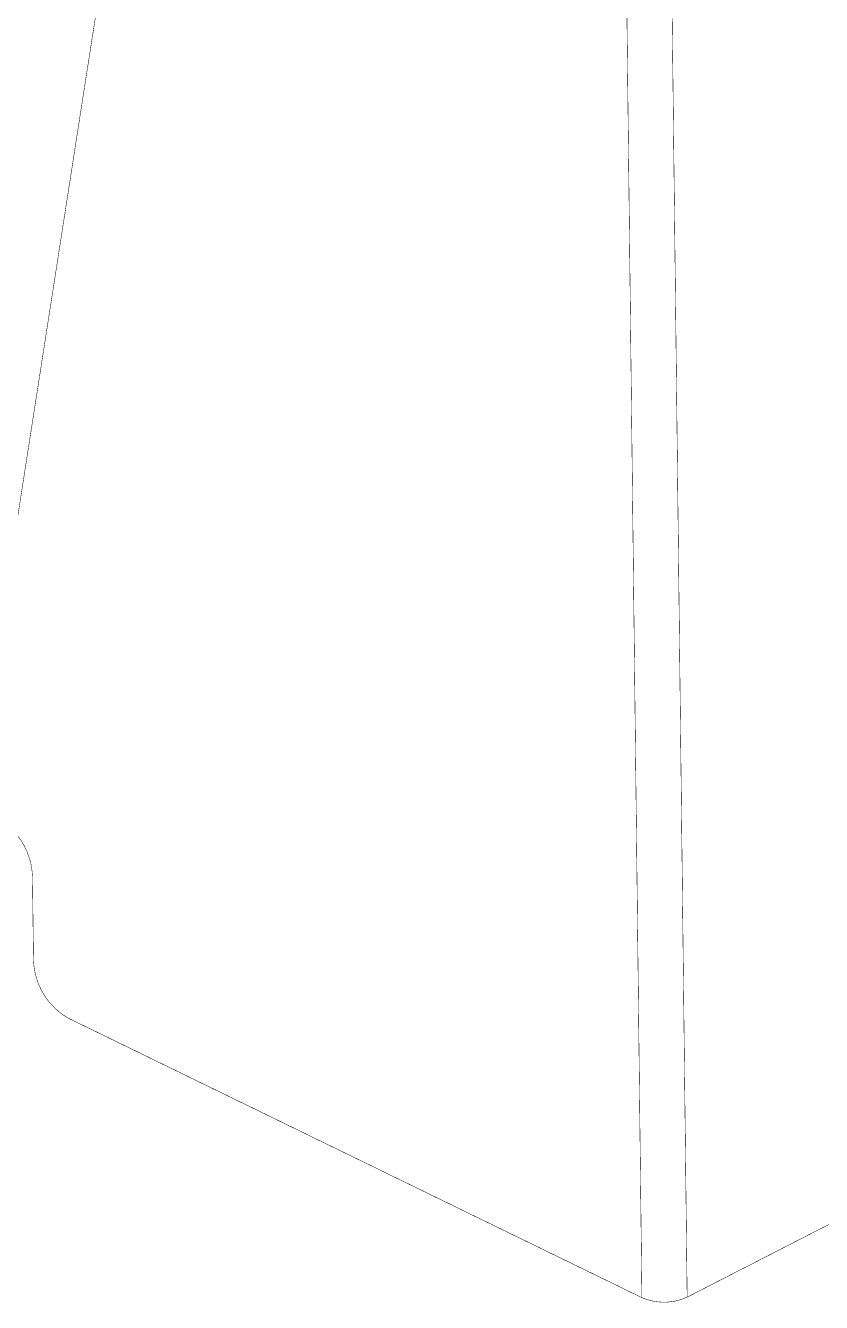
# Model space of a CAD drawing. Header units: inches. Extents: x 0 to 35.2, y -0.7 to 15.9.
# Drawn here: x 18.416 to 19.232, y 1.138 to 2.447 of the extents above; entities that cross this region are included whole.
import ezdxf

# ---------------------------------------------------------------- set-up
doc = ezdxf.new("R2010")
doc.units = ezdxf.units.IN
doc.header["$MEASUREMENT"] = 0
doc.layers.add('Dimensions', color=6, linetype='Continuous')

msp = doc.modelspace()

# ---------------------------------------------------------------- linework, layer by layer
at = {"layer": 'Dimensions', "const_width": 0.0005}
for points in [[(18.362, 1.6466), (18.5307, 2.7317)], [(19.0323, 2.4865), (19.048, 1.1428)], [(19.0787, 2.487), (19.0944, 1.1433)], [(19.0944, 1.1433), (21.077, 2.1604)], [(18.4233, 1.5743), (18.4243, 1.4891)], [(18.4597, 1.4295), (19.048, 1.1428)]]:
    msp.add_lwpolyline(points, dxfattribs=at)
for points in [[(18.3879, 1.634, -0.259456), (18.4233, 1.5743)], [(18.4597, 1.4295, -0.259456), (18.4243, 1.4891)], [(19.0944, 1.1433, -0.211673), (19.048, 1.1428)]]:
    msp.add_lwpolyline(points, format="xyb", dxfattribs=at)
at = {"layer": 'Dimensions', "const_width": 0.00025}
for points in [[(18.4232, 1.5743, 1), (18.4234, 1.5743, 1)], [(18.4232, 1.5743, 1), (18.4234, 1.5743, 1)], [(18.4242, 1.4891, 1), (18.4244, 1.4891, 1)], [(18.4242, 1.4891, 1), (18.4244, 1.4891, 1)], [(18.4596, 1.4295, 1), (18.4599, 1.4295, 1)], [(18.4596, 1.4295, 1), (18.4599, 1.4295, 1)], [(19.0479, 1.1428, 1), (19.0482, 1.1428, 1)], [(19.0479, 1.1428, 1), (19.0482, 1.1428, 1)], [(19.0479, 1.1428, 1), (19.0482, 1.1428, 1)], [(19.0943, 1.1433, 1), (19.0946, 1.1433, 1)], [(19.0943, 1.1433, 1), (19.0946, 1.1433, 1)], [(19.0943, 1.1433, 1), (19.0946, 1.1433, 1)]]:
    msp.add_lwpolyline(points, format="xyb", close=True, dxfattribs=at)

doc.saveas('drawing.dxf')
